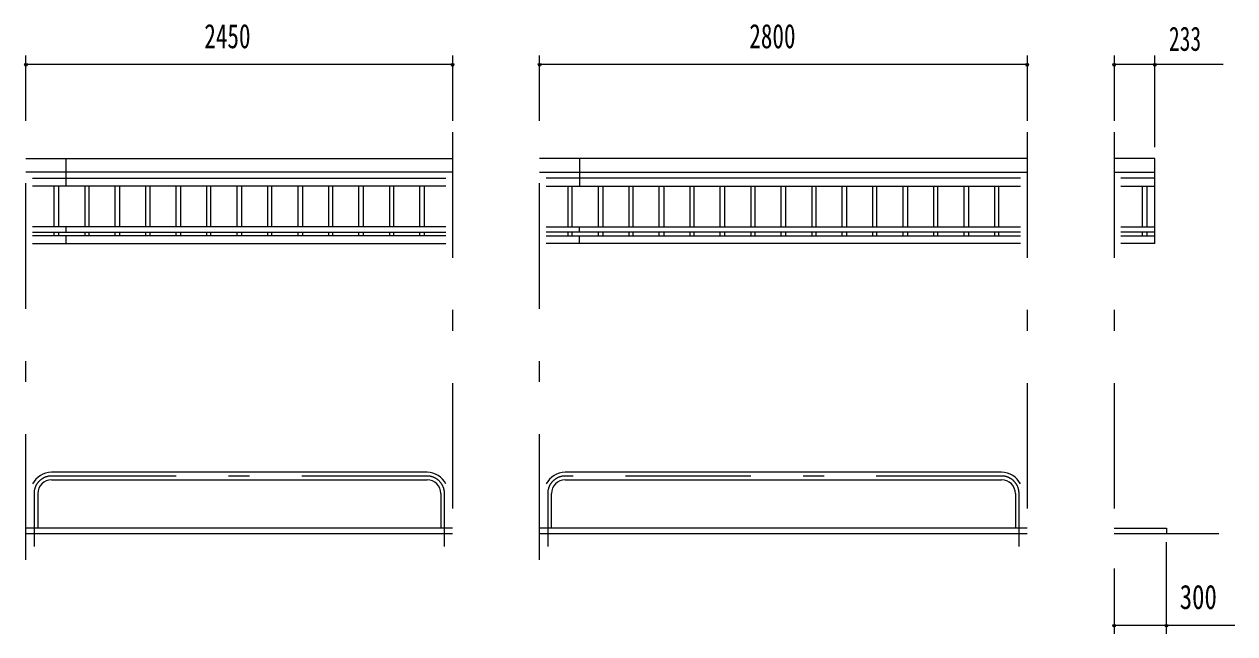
# Model space of a CAD drawing. Units: millimetres, scale not verified. Extents: x -23448 to 23452, y -10500 to 10500.
# Drawn here: x -14951 to -7998, y 1220 to 4717 of the extents above; entities that cross this region are included whole.
import ezdxf
from ezdxf.enums import TextEntityAlignment as Align

# ---------------------------------------------------------------- set-up
doc = ezdxf.new("R2010")
doc.units = ezdxf.units.MM
doc.header["$LTSCALE"] = 60
doc.linetypes.add('USER3', pattern=[24, 12, -5, 2, -5])
for name, color, linetype, lineweight in [('0-2_1-0BOLD', 7, 'Continuous', 18), ('0-3_1-2CENTER', 3, 'USER3', 18), ('0-4_1-4THIN', 4, 'Continuous', 18), ('0-5_1-5DIM', 3, 'Continuous', 18)]:
    doc.layers.add(name, color=color, linetype=linetype, lineweight=lineweight)
doc.styles.add('ＭＳ ゴシック', font='')
doc.styles.get('ＭＳ ゴシック').set_extended_font_data('MS Gothic')

msp = doc.modelspace()

# ---------------------------------------------------------------- linework, layer by layer
at = {"layer": '0-2_1-0BOLD'}
for p, q in [((-14940.69, 3947.67), (-12490.69, 3947.67)), ((-14710.69, 3788.06), (-14710.69, 3947.67)), ((-9190.68, 3947.67), (-11990.69, 3947.67)), ((-11760.69, 3947.67), (-11760.69, 3788.06)), ((-12490.69, 3868.72), (-14940.69, 3868.72)), ((-14902.54, 3834.18), (-12528.84, 3834.18)), ((-11990.69, 3868.72), (-9190.68, 3868.72)), ((-9228.84, 3834.18), (-11952.54, 3834.18)), ((-8690.68, 3868.72), (-8457.69, 3868.72)), ((-8457.69, 3834.18), (-8652.54, 3834.18)), ((-12528.84, 3788.06), (-14902.54, 3788.06)), ((-11952.54, 3788.06), (-9228.84, 3788.06)), ((-8652.54, 3788.06), (-8457.69, 3788.06)), ((-12528.84, 3554.11), (-14902.54, 3554.11)), ((-14710.69, 3524.57), (-14710.69, 3554.11)), ((-11952.54, 3554.11), (-9228.84, 3554.11)), ((-11760.69, 3524.57), (-11760.69, 3554.11)), ((-8652.54, 3554.11), (-8457.69, 3554.11)), ((-14902.54, 3524.57), (-12528.84, 3524.57)), ((-12528.83, 3503.67), (-14902.54, 3503.67)), ((-14710.69, 3458.67), (-14710.69, 3503.67)), ((-9228.84, 3524.57), (-11952.54, 3524.57)), ((-11952.54, 3503.67), (-9228.84, 3503.67)), ((-11760.69, 3458.67), (-11760.69, 3503.67)), ((-8457.69, 3524.57), (-8652.54, 3524.57)), ((-8652.54, 3503.67), (-8457.69, 3503.67)), ((-14902.54, 3458.67), (-12528.83, 3458.67)), ((-9228.84, 3458.67), (-11952.54, 3458.67)), ((-8457.69, 3458.67), (-8652.54, 3458.67)), ((-12637.05, 2146.02), (-14794.34, 2146.02)), ((-14794.34, 2103.32), (-12637.05, 2103.32)), ((-9337.04, 2146.02), (-11844.33, 2146.02)), ((-11844.33, 2103.32), (-9337.04, 2103.32)), ((-14872.99, 2024.67), (-14872.99, 1824.67)), ((-12558.4, 2024.67), (-12558.4, 1824.67)), ((-11922.98, 1824.67), (-11922.98, 2024.67)), ((-9258.38, 2024.67), (-9258.38, 1824.67)), ((-12490.69, 1824.67), (-14940.69, 1824.67)), ((-9190.68, 1824.67), (-11990.69, 1824.67)), ((-14940.69, 1794.67), (-12490.69, 1794.67)), ((-11990.69, 1794.67), (-9190.68, 1794.67)), ((-8690.68, 1794.67), (-8090.68, 1794.67))]:
    msp.add_line(p, q, dxfattribs=at)
for points in [[(-8457.69, 3458.67), (-8457.69, 3947.67), (-8690.68, 3947.67)], [(-8690.68, 1824.67), (-8390.69, 1824.67), (-8390.69, 1794.67)]]:
    msp.add_lwpolyline(points, dxfattribs=at)
for centre, radius, start, end in [((-14794.34, 2024.67), 121.35, 90, 153.07823), ((-14794.34, 2024.67), 78.65, 90, 180), ((-12637.05, 2024.67), 121.35, 26.91106, 90), ((-12637.05, 2024.67), 78.65, 0, 90), ((-11844.33, 2024.67), 121.35, 90, 153.08894), ((-11844.33, 2024.67), 78.65, 90, 180), ((-9337.04, 2024.67), 121.35, 26.92177, 90), ((-9337.04, 2024.67), 78.65, 0, 90)]:
    msp.add_arc(centre, radius, start, end, dxfattribs=at)
at = {"layer": '0-3_1-2CENTER'}
for p, q in [((-14940.69, 1644.67), (-14940.69, 4097.68)), ((-12490.69, 4097.68), (-12490.69, 1644.67)), ((-11990.69, 1644.67), (-11990.69, 4097.68)), ((-9190.68, 4097.68), (-9190.68, 1644.67)), ((-8690.68, 4097.68), (-8690.68, 1644.67)), ((-12637.05, 2124.67), (-14794.34, 2124.67)), ((-9337.04, 2124.67), (-11844.33, 2124.67)), ((-14894.34, 2024.67), (-14894.34, 1719.67)), ((-12537.05, 1719.67), (-12537.05, 2024.67)), ((-11944.33, 2024.67), (-11944.33, 1719.67)), ((-9237.03, 1719.67), (-9237.03, 2024.67))]:
    msp.add_line(p, q, dxfattribs=at)
for centre, start, end in [((-14794.34, 2024.67), 90, 180), ((-12637.05, 2024.67), 0, 90), ((-11844.33, 2024.67), 90, 180), ((-9337.04, 2024.67), 0, 90)]:
    msp.add_arc(centre, 100, start, end, dxfattribs=at)
at = {"layer": '0-4_1-4THIN'}
for p, q in [((-14778.19, 3554.11), (-14778.19, 3788.06)), ((-14753.19, 3788.06), (-14753.19, 3554.11)), ((-14603.19, 3788.06), (-14603.19, 3554.11)), ((-14578.19, 3554.11), (-14578.19, 3788.06)), ((-14428.19, 3554.11), (-14428.19, 3788.06)), ((-14403.19, 3788.06), (-14403.19, 3554.11)), ((-14253.19, 3788.06), (-14253.19, 3554.11)), ((-14228.19, 3554.11), (-14228.19, 3788.06)), ((-14078.19, 3554.11), (-14078.19, 3788.06)), ((-14053.19, 3788.06), (-14053.19, 3554.11)), ((-13903.19, 3788.06), (-13903.19, 3554.11)), ((-13878.19, 3554.11), (-13878.19, 3788.06)), ((-13728.19, 3554.11), (-13728.19, 3788.06)), ((-13703.19, 3788.06), (-13703.19, 3554.11)), ((-13553.19, 3788.06), (-13553.19, 3554.11)), ((-13528.19, 3554.11), (-13528.19, 3788.06)), ((-13378.19, 3554.11), (-13378.19, 3788.06)), ((-13353.19, 3788.06), (-13353.19, 3554.11)), ((-13203.19, 3788.06), (-13203.19, 3554.11)), ((-13178.19, 3554.11), (-13178.19, 3788.06)), ((-13028.19, 3554.11), (-13028.19, 3788.06)), ((-13003.19, 3788.06), (-13003.19, 3554.11)), ((-12853.19, 3788.06), (-12853.19, 3554.11)), ((-12828.19, 3554.11), (-12828.19, 3788.06)), ((-12678.19, 3554.11), (-12678.19, 3788.06)), ((-12653.19, 3788.06), (-12653.19, 3554.11)), ((-11828.19, 3788.06), (-11828.19, 3554.11)), ((-11803.19, 3554.11), (-11803.19, 3788.06)), ((-11653.19, 3554.11), (-11653.19, 3788.06)), ((-11628.19, 3788.06), (-11628.19, 3554.11)), ((-11478.19, 3788.06), (-11478.19, 3554.11)), ((-11453.19, 3554.11), (-11453.19, 3788.06)), ((-11303.19, 3554.11), (-11303.19, 3788.06)), ((-11278.19, 3788.06), (-11278.19, 3554.11)), ((-11128.19, 3788.06), (-11128.19, 3554.11)), ((-11103.19, 3554.11), (-11103.19, 3788.06)), ((-10953.19, 3554.11), (-10953.19, 3788.06)), ((-10928.19, 3788.06), (-10928.19, 3554.11)), ((-10778.19, 3788.06), (-10778.19, 3554.11)), ((-10753.19, 3554.11), (-10753.19, 3788.06)), ((-10603.19, 3554.11), (-10603.19, 3788.06)), ((-10578.19, 3788.06), (-10578.19, 3554.11)), ((-10428.19, 3788.06), (-10428.19, 3554.11)), ((-10403.19, 3554.11), (-10403.19, 3788.06)), ((-10253.19, 3554.11), (-10253.19, 3788.06)), ((-10228.19, 3788.06), (-10228.19, 3554.11)), ((-10078.19, 3788.06), (-10078.19, 3554.11)), ((-10053.19, 3554.11), (-10053.19, 3788.06)), ((-9903.19, 3554.11), (-9903.19, 3788.06)), ((-9878.19, 3788.06), (-9878.19, 3554.11)), ((-9728.19, 3788.06), (-9728.19, 3554.11)), ((-9703.19, 3554.11), (-9703.19, 3788.06)), ((-9553.19, 3554.11), (-9553.19, 3788.06)), ((-9528.19, 3788.06), (-9528.19, 3554.11)), ((-9378.19, 3788.06), (-9378.19, 3554.11)), ((-9353.19, 3554.11), (-9353.19, 3788.06)), ((-8528.19, 3554.11), (-8528.19, 3788.06)), ((-8503.19, 3788.06), (-8503.19, 3554.11)), ((-14778.19, 3503.67), (-14778.19, 3524.57)), ((-14753.19, 3524.57), (-14753.19, 3503.67)), ((-14603.19, 3524.57), (-14603.19, 3503.67)), ((-14578.19, 3503.67), (-14578.19, 3524.57)), ((-14428.19, 3503.67), (-14428.19, 3524.57)), ((-14403.19, 3524.57), (-14403.19, 3503.67)), ((-14253.19, 3524.57), (-14253.19, 3503.67)), ((-14228.19, 3503.67), (-14228.19, 3524.57)), ((-14078.19, 3503.67), (-14078.19, 3524.57)), ((-14053.19, 3524.57), (-14053.19, 3503.67)), ((-13903.19, 3524.57), (-13903.19, 3503.67)), ((-13878.19, 3503.67), (-13878.19, 3524.57)), ((-13728.19, 3503.67), (-13728.19, 3524.57)), ((-13703.19, 3524.57), (-13703.19, 3503.67)), ((-13553.19, 3524.57), (-13553.19, 3503.67)), ((-13528.19, 3503.67), (-13528.19, 3524.57)), ((-13378.19, 3503.67), (-13378.19, 3524.57)), ((-13353.19, 3524.57), (-13353.19, 3503.67)), ((-13203.19, 3524.57), (-13203.19, 3503.67)), ((-13178.19, 3503.67), (-13178.19, 3524.57)), ((-13028.19, 3503.67), (-13028.19, 3524.57)), ((-13003.19, 3524.57), (-13003.19, 3503.67)), ((-12853.19, 3524.57), (-12853.19, 3503.67)), ((-12828.19, 3503.67), (-12828.19, 3524.57)), ((-12678.19, 3503.67), (-12678.19, 3524.57)), ((-12653.19, 3524.57), (-12653.19, 3503.67)), ((-11828.19, 3524.57), (-11828.19, 3503.67)), ((-11803.19, 3503.67), (-11803.19, 3524.57)), ((-11653.19, 3503.67), (-11653.19, 3524.57)), ((-11628.19, 3524.57), (-11628.19, 3503.67)), ((-11478.19, 3524.57), (-11478.19, 3503.67)), ((-11453.19, 3503.67), (-11453.19, 3524.57)), ((-11303.19, 3503.67), (-11303.19, 3524.57)), ((-11278.19, 3524.57), (-11278.19, 3503.67)), ((-11128.19, 3524.57), (-11128.19, 3503.67)), ((-11103.19, 3503.67), (-11103.19, 3524.57)), ((-10953.19, 3503.67), (-10953.19, 3524.57)), ((-10928.19, 3524.57), (-10928.19, 3503.67)), ((-10778.19, 3524.57), (-10778.19, 3503.67)), ((-10753.19, 3503.67), (-10753.19, 3524.57)), ((-10603.19, 3503.67), (-10603.19, 3524.57)), ((-10578.19, 3524.57), (-10578.19, 3503.67)), ((-10428.19, 3524.57), (-10428.19, 3503.67)), ((-10403.19, 3503.67), (-10403.19, 3524.57)), ((-10253.19, 3503.67), (-10253.19, 3524.57)), ((-10228.19, 3524.57), (-10228.19, 3503.67)), ((-10078.19, 3524.57), (-10078.19, 3503.67)), ((-10053.19, 3503.67), (-10053.19, 3524.57)), ((-9903.19, 3503.67), (-9903.19, 3524.57)), ((-9878.19, 3524.57), (-9878.19, 3503.67)), ((-9728.19, 3524.57), (-9728.19, 3503.67)), ((-9703.19, 3503.67), (-9703.19, 3524.57)), ((-9553.19, 3503.67), (-9553.19, 3524.57)), ((-9528.19, 3524.57), (-9528.19, 3503.67)), ((-9378.19, 3524.57), (-9378.19, 3503.67)), ((-9353.19, 3503.67), (-9353.19, 3524.57)), ((-8528.19, 3503.67), (-8528.19, 3524.57)), ((-8503.19, 3524.57), (-8503.19, 3503.67))]:
    msp.add_line(p, q, dxfattribs=at)
at = {"layer": '0-5_1-5DIM'}
for p, q in [((-14940.69, 4162.67), (-14940.69, 4537.67)), ((-12490.69, 4537.67), (-12490.69, 4162.67)), ((-11990.69, 4162.67), (-11990.69, 4537.67)), ((-9190.69, 4537.67), (-9190.69, 4162.67)), ((-8690.69, 4537.67), (-8690.69, 4162.67)), ((-8457.69, 4012.67), (-8457.69, 4537.67)), ((-14930.69, 4487.67), (-14950.69, 4487.67)), ((-14940.69, 4487.67), (-12490.69, 4487.67)), ((-12480.69, 4487.67), (-12500.69, 4487.67)), ((-11980.69, 4487.67), (-12000.69, 4487.67)), ((-11990.69, 4487.67), (-9190.69, 4487.67)), ((-9180.69, 4487.67), (-9200.69, 4487.67)), ((-8680.69, 4487.67), (-8700.69, 4487.67)), ((-8690.69, 4487.67), (-8457.69, 4487.67)), ((-8447.69, 4487.67), (-8467.69, 4487.67)), ((-8457.69, 4487.67), (-8065.19, 4487.67)), ((-8390.69, 1219.67), (-8390.69, 1744.67)), ((-8690.69, 1594.67), (-8690.69, 1219.67)), ((-8680.69, 1269.67), (-8700.69, 1269.67)), ((-8690.69, 1269.67), (-8390.69, 1269.67)), ((-8380.69, 1269.67), (-8400.69, 1269.67)), ((-8390.69, 1269.67), (-7998.18, 1269.67))]:
    msp.add_line(p, q, dxfattribs=at)
for centre in [(-14940.69, 4487.67), (-12490.69, 4487.67), (-11990.69, 4487.67), (-9190.69, 4487.67), (-8690.69, 4487.67), (-8457.69, 4487.67), (-8690.69, 1269.67), (-8390.69, 1269.67)]:
    msp.add_arc(centre, 10, 180, 0, dxfattribs=at)

# ---------------------------------------------------------------- texts
at = {"layer": '0-5_1-5DIM', "color": 7, "style": 'ＭＳ ゴシック'}
for s, width, p in [('2450', 0.7, (-13916.39, 4537.67)), ('2800', 0.7, (-10786.33, 4537.67)), ('233', 0.65, (-8376.4, 4522.67)), ('300', 0.75, (-8314.4, 1319.67))]:
    msp.add_text(s, height=139.3, dxfattribs=dict(at, width=width)).set_placement(p, align=Align.BOTTOM_LEFT)

doc.saveas('drawing.dxf')
